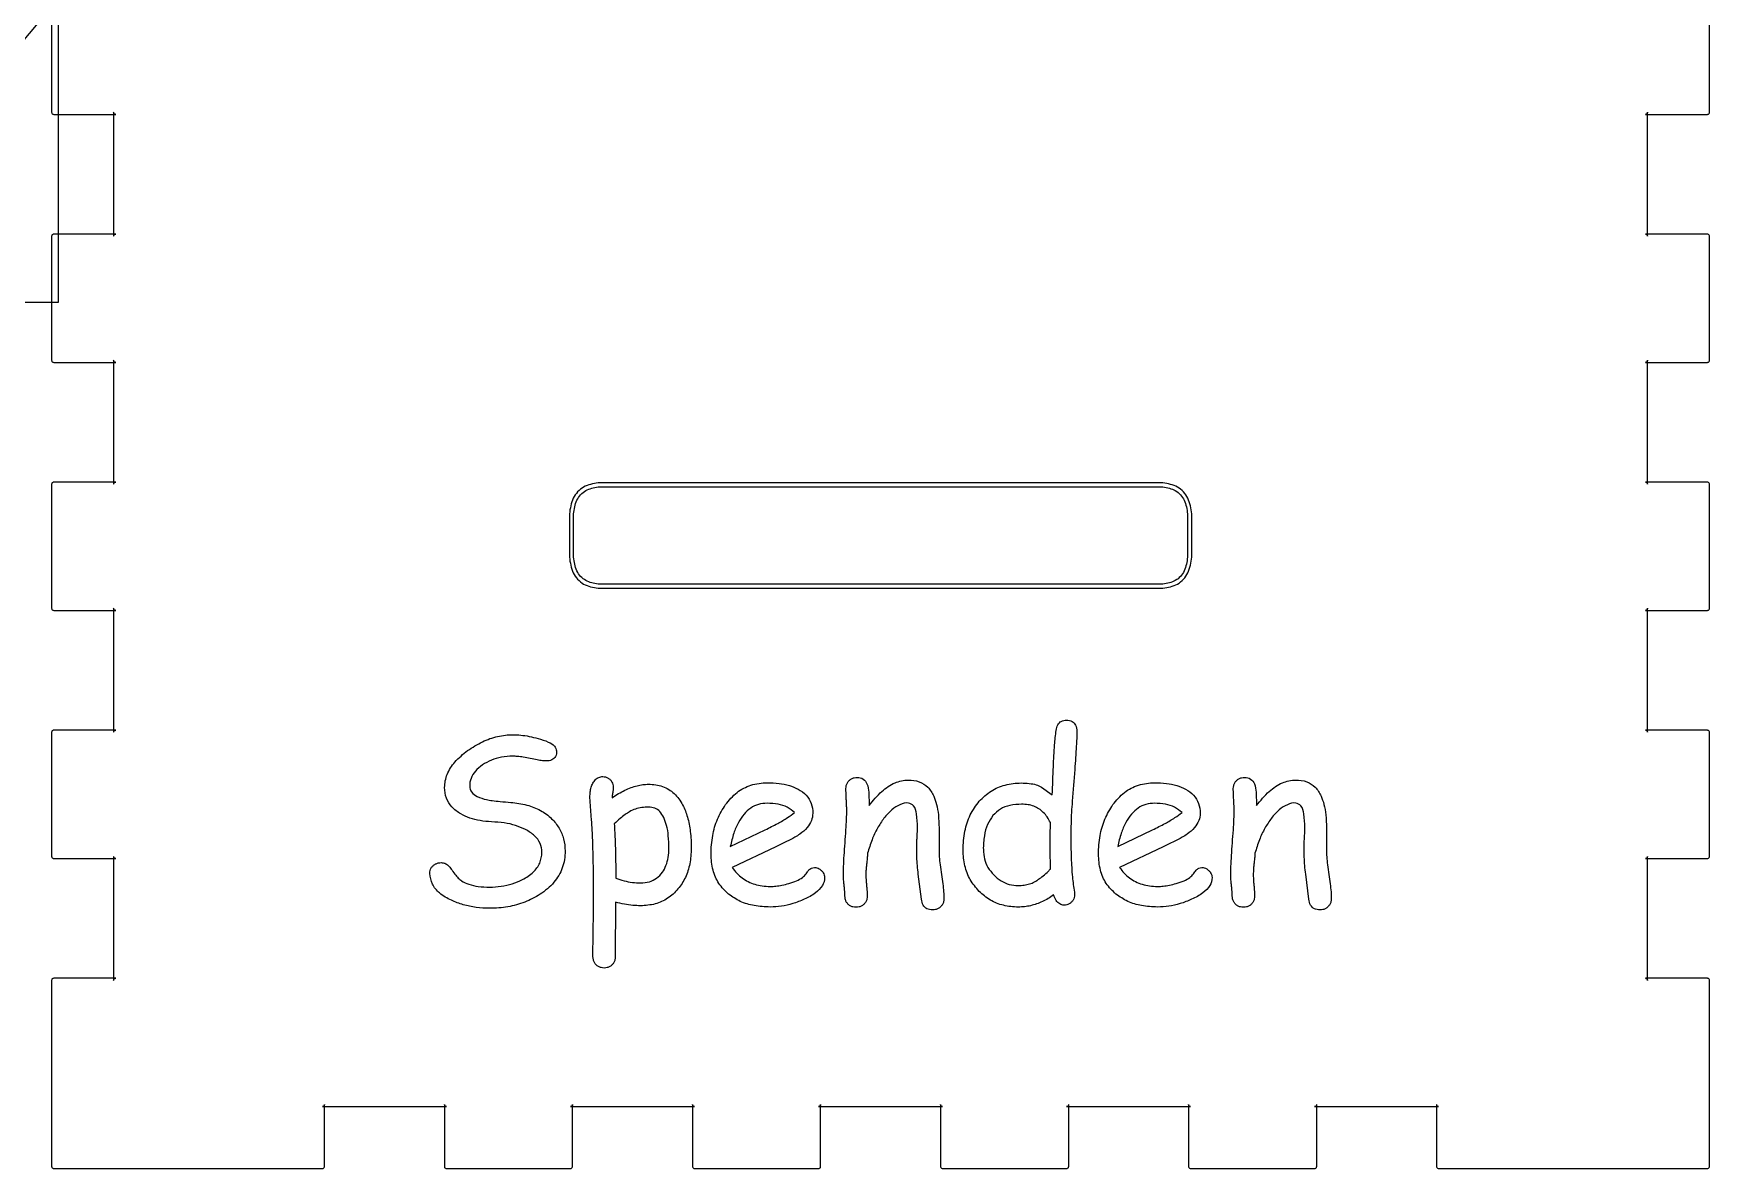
# Model space of a CAD drawing. Extents: x 1 to 406, y -9689 to -9382.
# Drawn here: x 163.5 to 244.6, y -9520.1 to -9465.1 of the extents above; entities that cross this region are included whole.
import ezdxf

# ---------------------------------------------------------------- set-up
doc = ezdxf.new("R2010")
doc.units = 0
doc.layers.get('0').update_dxf_attribs({"linetype": 'CONTINUOUS'})

msp = doc.modelspace()

# ---------------------------------------------------------------- linework, layer by layer
at = {"color": 7}
for points in [[(82.664295, -9396.097823), (164.714154, -9396.097823), (164.714154, -9478.147683), (82.664295, -9478.147683)], [(190.84721, -9487.0777)], [(193.280497, -9502.562923)], [(199.024207, -9502.381023)], [(213.780277, -9502.281823)], [(217.765527, -9502.381023)], [(182.702727, -9505.776523)], [(192.900167, -9507.341923)], [(199.173037, -9507.402623)], [(217.914357, -9507.402623)]]:
    msp.add_lwpolyline(points, close=True, dxfattribs=at)
for points in [[(164.40683, -9462.9492), (164.40683, -9468.9492)], [(244.60995, -9468.9492), (244.60995, -9462.9492)], [(164.50839, -9469.0508), (167.50839, -9469.0508)], [(167.40683, -9468.9492), (167.40683, -9474.9492)], [(241.50839, -9469.0508), (244.50839, -9469.0508)], [(241.60995, -9474.9492), (241.60995, -9468.9492)], [(164.40683, -9474.9492), (164.40683, -9480.9492)], [(167.50839, -9474.8477), (164.50839, -9474.8477)], [(244.50839, -9474.8477), (241.50839, -9474.8477)], [(244.60995, -9480.9492), (244.60995, -9474.9492)], [(164.50839, -9481.0508), (167.50839, -9481.0508)], [(167.40683, -9480.9492), (167.40683, -9486.9492)], [(241.50839, -9481.0508), (244.50839, -9481.0508)], [(241.60995, -9486.9492), (241.60995, -9480.9492)], [(164.40683, -9486.9492), (164.40683, -9492.9492)], [(167.50839, -9486.8477), (164.50839, -9486.8477)], [(218.16754, -9486.8766), (190.84721, -9486.8766)], [(190.84721, -9487.0777), (218.16754, -9487.0777)], [(244.50839, -9486.8477), (241.50839, -9486.8477)], [(244.60995, -9492.9492), (244.60995, -9486.9492)], [(189.45463, -9488.3824), (189.45463, -9490.4762)], [(189.65581, -9490.4762), (189.65581, -9488.3824)], [(219.35893, -9488.3824), (219.35893, -9490.4762)], [(219.5601, -9490.4762), (219.5601, -9488.3824)], [(218.16754, -9491.7809), (190.84721, -9491.7809)], [(190.84721, -9491.982), (218.16754, -9491.982)], [(164.50839, -9493.0508), (167.50839, -9493.0508)], [(167.40683, -9492.9492), (167.40683, -9498.9492)], [(241.50839, -9493.0508), (244.50839, -9493.0508)], [(241.60995, -9498.9492), (241.60995, -9492.9492)], [(164.40683, -9498.9492), (164.40683, -9504.9492)], [(167.50839, -9498.8477), (164.50839, -9498.8477)], [(244.50839, -9498.8477), (241.50839, -9498.8477)], [(244.60995, -9504.9492), (244.60995, -9498.9492)], [(212.297507, -9501.598323), (212.815647, -9501.978623)], [(190.529947, -9503.196823), (190.447247, -9502.077823)], [(203.935557, -9501.846323), (203.952057, -9502.491223)], [(211.333347, -9502.425123), (211.332847, -9502.425123)], [(222.676757, -9501.846323), (222.693257, -9502.491223)], [(212.721907, -9505.561523), (212.705407, -9504.607923), (212.711407, -9503.968523), (212.722407, -9503.318123)], [(197.238277, -9504.470123), (198.930507, -9503.665323)], [(207.342027, -9503.566123), (207.342027, -9504.122823), (207.336027, -9504.635523)], [(215.979587, -9504.470123), (217.671827, -9503.665323)], [(226.083227, -9503.566123), (226.083227, -9504.122823), (226.077227, -9504.635523)], [(164.50839, -9505.0508), (167.50839, -9505.0508)], [(167.40683, -9504.9492), (167.40683, -9510.9492)], [(199.437627, -9504.486623), (197.331977, -9505.484323)], [(218.178937, -9504.486623), (216.073297, -9505.484323)], [(241.50839, -9505.0508), (244.50839, -9505.0508)], [(241.60995, -9510.9492), (241.60995, -9504.9492)], [(190.596147, -9509.800323), (190.612647, -9507.595523), (190.612647, -9505.396123)], [(206.487667, -9507.022223), (206.333327, -9505.815123)], [(225.228987, -9507.022223), (225.074647, -9505.815123)], [(191.687537, -9507.165523), (191.676537, -9509.800323)], [(207.021837, -9507.540423), (207.022347, -9507.540423)], [(225.763037, -9507.540423), (225.763667, -9507.540423)], [(164.40683, -9510.9492), (164.40683, -9516.9492), (164.40683, -9519.9492)], [(167.50839, -9510.8477), (164.50839, -9510.8477)], [(244.50839, -9510.8477), (241.50839, -9510.8477)], [(244.60995, -9519.9492), (244.60995, -9516.9492), (244.60995, -9510.9492)], [(177.50839, -9517.0508), (183.50839, -9517.0508)], [(177.60995, -9519.9492), (177.60995, -9516.9492)], [(183.40683, -9516.9492), (183.40683, -9519.9492)], [(189.50839, -9517.0508), (195.50839, -9517.0508)], [(189.60995, -9519.9492), (189.60995, -9516.9492)], [(195.40683, -9516.9492), (195.40683, -9519.9492)], [(201.50839, -9517.0508), (207.50839, -9517.0508)], [(201.60995, -9519.9492), (201.60995, -9516.9492)], [(207.40683, -9516.9492), (207.40683, -9519.9492)], [(213.50839, -9517.0508), (219.50839, -9517.0508)], [(213.60995, -9519.9492), (213.60995, -9516.9492)], [(219.40683, -9516.9492), (219.40683, -9519.9492)], [(225.50839, -9517.0508), (231.50839, -9517.0508)], [(225.60995, -9519.9492), (225.60995, -9516.9492)], [(231.40683, -9516.9492), (231.40683, -9519.9492)], [(164.50839, -9520.0508), (167.50839, -9520.0508)], [(167.50839, -9520.0508), (177.50839, -9520.0508)], [(183.50839, -9520.0508), (189.50839, -9520.0508)], [(195.50839, -9520.0508), (201.50839, -9520.0508)], [(207.50839, -9520.0508), (213.50839, -9520.0508)], [(219.50839, -9520.0508), (225.50839, -9520.0508)], [(231.50839, -9520.0508), (241.50839, -9520.0508), (244.50839, -9520.0508)]]:
    msp.add_lwpolyline(points, dxfattribs=at)
for points, knots in [([(174.678519, -9433.072518), (174.069414, -9439.032811), (172.85992, -9450.868098), (163.476223, -9466.508611), (149.736904, -9478.136922), (132.723344, -9484.30419), (114.670038, -9484.30419), (97.680307, -9478.136922), (83.845844, -9466.508611), (74.815656, -9450.868098), (71.662767, -9433.072518), (74.815656, -9415.276938), (83.845844, -9399.636425), (97.680307, -9388.008114), (114.670038, -9381.840845), (132.723344, -9381.840845), (149.736904, -9388.008114), (163.476223, -9399.636425), (172.85992, -9415.276938), (174.069414, -9427.112224), (174.678519, -9433.072518)], [0, 0, 0, 0, 17.790147, 35.32569, 53.115837, 70.905984, 88.441526, 106.231673, 124.021821, 141.557363, 159.34751, 177.137657, 194.6732, 212.463347, 230.253494, 247.789036, 265.579184, 283.369331, 300.904873, 318.69502, 318.69502, 318.69502, 318.69502]), ([(164.714158, -9437.122752), (164.223994, -9441.919167), (163.250681, -9451.443353), (155.699357, -9464.029712), (144.642942, -9473.387339), (130.951654, -9478.350313), (116.423654, -9478.350313), (102.751541, -9473.387339), (91.618562, -9464.029712), (84.351717, -9451.443353), (81.814499, -9437.122752), (84.351717, -9422.802151), (91.618562, -9410.215792), (102.751541, -9400.858165), (116.423654, -9395.895191), (130.951654, -9395.895191), (144.642942, -9400.858165), (155.699357, -9410.215792), (163.250681, -9422.802151), (164.223994, -9432.326337), (164.714158, -9437.122752)], [0, 0, 0, 0, 14.316229, 28.427571, 42.743801, 57.06003, 71.171372, 85.487601, 99.803831, 113.915172, 128.231402, 142.547631, 156.658973, 170.975202, 185.291432, 199.402773, 213.719003, 228.035232, 242.146574, 256.462803, 256.462803, 256.462803, 256.462803]), ([(164.40683, -9468.9492), (164.409477, -9468.966796), (164.41471, -9469.001594), (164.454693, -9469.042643), (164.490166, -9469.048032), (164.50839, -9469.0508)], [0, 0, 0, 0, 0.052502, 0.103829, 0.158056, 0.158056, 0.158056, 0.158056]), ([(167.50839, -9469.0508), (167.490847, -9469.04814), (167.456094, -9469.042872), (167.415045, -9469.002931), (167.409618, -9468.967435), (167.40683, -9468.9492)], [0, 0, 0, 0, 0.052364, 0.103731, 0.158, 0.158, 0.158, 0.158]), ([(241.60995, -9468.9492), (241.607303, -9468.966796), (241.60207, -9469.001594), (241.562087, -9469.042643), (241.526614, -9469.048032), (241.50839, -9469.0508)], [0, 0, 0, 0, 0.052502, 0.103829, 0.158056, 0.158056, 0.158056, 0.158056]), ([(244.50839, -9469.0508), (244.525933, -9469.04814), (244.560686, -9469.042872), (244.601735, -9469.002931), (244.607162, -9468.967435), (244.60995, -9468.9492)], [0, 0, 0, 0, 0.052364, 0.103731, 0.158, 0.158, 0.158, 0.158]), ([(164.50839, -9474.8477), (164.490848, -9474.85036), (164.456103, -9474.855627), (164.415057, -9474.895524), (164.409621, -9474.930989), (164.40683, -9474.9492)], [0, 0, 0, 0, 0.052363, 0.103712, 0.157913, 0.157913, 0.157913, 0.157913]), ([(167.40683, -9474.9492), (167.409475, -9474.931611), (167.414706, -9474.89683), (167.454708, -9474.855832), (167.490168, -9474.85046), (167.50839, -9474.8477)], [0, 0, 0, 0, 0.052477, 0.103769, 0.15799, 0.15799, 0.15799, 0.15799]), ([(241.50839, -9474.8477), (241.525932, -9474.85036), (241.560677, -9474.855627), (241.601723, -9474.895524), (241.607159, -9474.930989), (241.60995, -9474.9492)], [0, 0, 0, 0, 0.052363, 0.103712, 0.157913, 0.157913, 0.157913, 0.157913]), ([(244.60995, -9474.9492), (244.607305, -9474.931611), (244.602074, -9474.89683), (244.562072, -9474.855832), (244.526612, -9474.85046), (244.50839, -9474.8477)], [0, 0, 0, 0, 0.052477, 0.103769, 0.15799, 0.15799, 0.15799, 0.15799]), ([(164.40683, -9480.9492), (164.409477, -9480.966796), (164.41471, -9481.001594), (164.454693, -9481.042643), (164.490166, -9481.048032), (164.50839, -9481.0508)], [0, 0, 0, 0, 0.052502, 0.103829, 0.158056, 0.158056, 0.158056, 0.158056]), ([(167.50839, -9481.0508), (167.490847, -9481.04814), (167.456094, -9481.042872), (167.415045, -9481.002931), (167.409618, -9480.967435), (167.40683, -9480.9492)], [0, 0, 0, 0, 0.052364, 0.103731, 0.158, 0.158, 0.158, 0.158]), ([(241.60995, -9480.9492), (241.607303, -9480.966796), (241.60207, -9481.001594), (241.562087, -9481.042643), (241.526614, -9481.048032), (241.50839, -9481.0508)], [0, 0, 0, 0, 0.052502, 0.103829, 0.158056, 0.158056, 0.158056, 0.158056]), ([(244.50839, -9481.0508), (244.525933, -9481.04814), (244.560686, -9481.042872), (244.601735, -9481.002931), (244.607162, -9480.967435), (244.60995, -9480.9492)], [0, 0, 0, 0, 0.052364, 0.103731, 0.158, 0.158, 0.158, 0.158]), ([(164.50839, -9486.8477), (164.490848, -9486.85036), (164.456103, -9486.855627), (164.415057, -9486.895524), (164.409621, -9486.930989), (164.40683, -9486.9492)], [0, 0, 0, 0, 0.052363, 0.103712, 0.157913, 0.157913, 0.157913, 0.157913]), ([(167.40683, -9486.9492), (167.409475, -9486.931611), (167.414706, -9486.89683), (167.454708, -9486.855832), (167.490168, -9486.85046), (167.50839, -9486.8477)], [0, 0, 0, 0, 0.052477, 0.103769, 0.15799, 0.15799, 0.15799, 0.15799]), ([(190.84721, -9486.8766), (190.600722, -9486.919539), (190.107366, -9487.005481), (189.563309, -9487.613481), (189.491577, -9488.120993), (189.45463, -9488.3824)], [0, 0, 0, 0, 0.7346, 1.470329, 2.251803, 2.251803, 2.251803, 2.251803]), ([(189.65581, -9488.3824), (189.687136, -9488.154136), (189.74752, -9487.714136), (190.214583, -9487.188161), (190.637049, -9487.114395), (190.84721, -9487.0777)], [0, 0, 0, 0, 0.681989, 1.3146, 1.940819, 1.940819, 1.940819, 1.940819]), ([(219.5601, -9488.3824), (219.523153, -9488.120993), (219.451423, -9487.613483), (218.907376, -9487.005482), (218.414025, -9486.919539), (218.16754, -9486.8766)], [0, 0, 0, 0, 0.781474, 1.517198, 2.251788, 2.251788, 2.251788, 2.251788]), ([(218.16754, -9487.0777), (218.377698, -9487.114396), (218.800162, -9487.188162), (219.26722, -9487.714137), (219.327604, -9488.154136), (219.35893, -9488.3824)], [0, 0, 0, 0, 0.626213, 1.258822, 1.940811, 1.940811, 1.940811, 1.940811]), ([(241.50839, -9486.8477), (241.525932, -9486.85036), (241.560677, -9486.855627), (241.601723, -9486.895524), (241.607159, -9486.930989), (241.60995, -9486.9492)], [0, 0, 0, 0, 0.052363, 0.103712, 0.157913, 0.157913, 0.157913, 0.157913]), ([(244.60995, -9486.9492), (244.607305, -9486.931611), (244.602074, -9486.89683), (244.562072, -9486.855832), (244.526612, -9486.85046), (244.50839, -9486.8477)], [0, 0, 0, 0, 0.052477, 0.103769, 0.15799, 0.15799, 0.15799, 0.15799]), ([(189.45463, -9490.4762), (189.491577, -9490.737607), (189.563309, -9491.24512), (190.107366, -9491.853119), (190.600722, -9491.939062), (190.84721, -9491.982)], [0, 0, 0, 0, 0.781474, 1.517203, 2.251803, 2.251803, 2.251803, 2.251803]), ([(190.84721, -9491.7809), (190.637049, -9491.744205), (190.214583, -9491.67044), (189.74752, -9491.144464), (189.687136, -9490.704464), (189.65581, -9490.4762)], [0, 0, 0, 0, 0.62622, 1.25883, 1.940819, 1.940819, 1.940819, 1.940819]), ([(218.16754, -9491.982), (218.414025, -9491.939062), (218.907376, -9491.853118), (219.451423, -9491.245117), (219.523153, -9490.737607), (219.5601, -9490.4762)], [0, 0, 0, 0, 0.734591, 1.470315, 2.251788, 2.251788, 2.251788, 2.251788]), ([(219.35893, -9490.4762), (219.327604, -9490.704464), (219.26722, -9491.144464), (218.800162, -9491.670438), (218.377698, -9491.744205), (218.16754, -9491.7809)], [0, 0, 0, 0, 0.681989, 1.314598, 1.940811, 1.940811, 1.940811, 1.940811]), ([(164.40683, -9492.9492), (164.409477, -9492.966796), (164.41471, -9493.001594), (164.454693, -9493.042643), (164.490166, -9493.048032), (164.50839, -9493.0508)], [0, 0, 0, 0, 0.052502, 0.103829, 0.158056, 0.158056, 0.158056, 0.158056]), ([(167.50839, -9493.0508), (167.490847, -9493.04814), (167.456094, -9493.042872), (167.415045, -9493.002931), (167.409618, -9492.967435), (167.40683, -9492.9492)], [0, 0, 0, 0, 0.052364, 0.103731, 0.158, 0.158, 0.158, 0.158]), ([(241.60995, -9492.9492), (241.607303, -9492.966796), (241.60207, -9493.001594), (241.562087, -9493.042643), (241.526614, -9493.048032), (241.50839, -9493.0508)], [0, 0, 0, 0, 0.052502, 0.103829, 0.158056, 0.158056, 0.158056, 0.158056]), ([(244.50839, -9493.0508), (244.525933, -9493.04814), (244.560686, -9493.042872), (244.601735, -9493.002931), (244.607162, -9492.967435), (244.60995, -9492.9492)], [0, 0, 0, 0, 0.052364, 0.103731, 0.158, 0.158, 0.158, 0.158]), ([(212.997547, -9498.853223), (213.017127, -9498.758258), (213.052701, -9498.585713), (213.247145, -9498.38985), (213.509576, -9498.348785), (213.779034, -9498.386974), (213.983239, -9498.606925), (214.015886, -9499.041153), (213.965564, -9499.748695), (213.898532, -9500.881263), (213.823563, -9501.769161), (213.780277, -9502.281823)], [0, 0, 0, 0, 0.286287, 0.520168, 0.772922, 1.057851, 1.302234, 1.604473, 2.32148, 3.452038, 4.996647, 4.996647, 4.996647, 4.996647]), ([(164.50839, -9498.8477), (164.490848, -9498.85036), (164.456103, -9498.855627), (164.415057, -9498.895524), (164.409621, -9498.930989), (164.40683, -9498.9492)], [0, 0, 0, 0, 0.052363, 0.103712, 0.157913, 0.157913, 0.157913, 0.157913]), ([(167.40683, -9498.9492), (167.409475, -9498.931611), (167.414706, -9498.89683), (167.454708, -9498.855832), (167.490168, -9498.85046), (167.50839, -9498.8477)], [0, 0, 0, 0, 0.052477, 0.103769, 0.15799, 0.15799, 0.15799, 0.15799]), ([(184.532767, -9499.828923), (184.766325, -9499.676559), (185.217292, -9499.382366), (185.969762, -9499.122461), (186.605027, -9499.047911), (187.115969, -9499.078258), (187.520014, -9499.139371), (187.795456, -9499.208518), (187.939277, -9499.244623)], [0, 0, 0, 0, 0.833998, 1.610325, 2.364185, 2.7365, 3.143432, 3.588083, 3.588083, 3.588083, 3.588083]), ([(187.939277, -9499.244623), (188.105736, -9499.294933), (188.386207, -9499.379703), (188.734496, -9499.56798), (188.861433, -9499.85549), (188.807019, -9500.119974), (188.609562, -9500.316448), (188.366662, -9500.343852), (188.12737, -9500.322654), (187.869385, -9500.282248), (187.674453, -9500.242598), (187.564447, -9500.220223)], [0, 0, 0, 0, 0.52529, 0.88507, 1.136936, 1.412015, 1.643299, 1.924125, 2.108315, 2.368429, 2.705354, 2.705354, 2.705354, 2.705354]), ([(212.815647, -9501.978623), (212.832728, -9501.519063), (212.862727, -9500.711911), (212.914569, -9499.669044), (212.97366, -9499.088077), (212.997547, -9498.853223)], [0, 0, 0, 0, 1.379722, 2.423285, 3.131393, 3.131393, 3.131393, 3.131393]), ([(241.50839, -9498.8477), (241.525932, -9498.85036), (241.560677, -9498.855627), (241.601723, -9498.895524), (241.607159, -9498.930989), (241.60995, -9498.9492)], [0, 0, 0, 0, 0.052363, 0.103712, 0.157913, 0.157913, 0.157913, 0.157913]), ([(244.60995, -9498.9492), (244.607305, -9498.931611), (244.602074, -9498.89683), (244.562072, -9498.855832), (244.526612, -9498.85046), (244.50839, -9498.8477)], [0, 0, 0, 0, 0.052477, 0.103769, 0.15799, 0.15799, 0.15799, 0.15799]), ([(185.684807, -9503.279523), (185.500071, -9503.2663), (185.145416, -9503.240914), (184.643991, -9503.111871), (184.172099, -9502.904189), (183.754841, -9502.594985), (183.471091, -9502.137882), (183.385428, -9501.576767), (183.510127, -9500.951647), (183.913845, -9500.325896), (184.315079, -9500.003719), (184.532767, -9499.828923)], [0, 0, 0, 0, 0.554757, 1.06502, 1.543948, 2.096268, 2.596045, 3.115379, 3.762406, 4.465487, 5.299353, 5.299353, 5.299353, 5.299353]), ([(187.564447, -9500.220223), (187.451393, -9500.196714), (187.244544, -9500.1537), (186.959216, -9500.112443), (186.604378, -9500.096511), (186.175898, -9500.138904), (185.677813, -9500.278568), (185.248935, -9500.509549), (184.90071, -9500.801986), (184.682328, -9501.163535), (184.600188, -9501.525), (184.702895, -9501.873319), (185.029779, -9502.089064), (185.37756, -9502.1972), (185.753774, -9502.260502), (186.145738, -9502.301435), (186.449267, -9502.324058), (186.621867, -9502.336923)], [0, 0, 0, 0, 0.346404, 0.633797, 0.863702, 1.410664, 1.917705, 2.405185, 2.862941, 3.263454, 3.653577, 3.94312, 4.289759, 4.768735, 5.038012, 5.431852, 5.951043, 5.951043, 5.951043, 5.951043]), ([(190.447247, -9502.077823), (190.449995, -9501.995122), (190.455244, -9501.837168), (190.503203, -9501.613106), (190.586184, -9501.4103), (190.70072, -9501.233246), (190.872712, -9501.113242), (191.050359, -9501.083437), (191.204854, -9501.101481), (191.329992, -9501.154698), (191.431506, -9501.242968), (191.516488, -9501.348406), (191.567094, -9501.47676), (191.579391, -9501.582357), (191.575385, -9501.663409), (191.5694, -9501.724032), (191.560166, -9501.807655), (191.543643, -9501.905298), (191.530985, -9502.010117), (191.525023, -9502.07804), (191.522137, -9502.110923)], [0, 0, 0, 0, 0.247912, 0.473495, 0.682765, 0.903523, 1.096683, 1.292964, 1.429399, 1.559447, 1.693878, 1.829234, 1.961954, 2.101968, 2.144441, 2.205323, 2.284687, 2.396783, 2.502304, 2.60133, 2.60133, 2.60133, 2.60133]), ([(191.522137, -9502.110923), (191.625251, -9502.043185), (191.824558, -9501.912256), (192.130142, -9501.748153), (192.337125, -9501.665678), (192.437147, -9501.625823)], [0, 0, 0, 0, 0.370054, 0.715269, 1.038093, 1.038093, 1.038093, 1.038093]), ([(192.437147, -9501.625823), (192.533037, -9501.592908), (192.719318, -9501.528967), (193.002954, -9501.473588), (193.42048, -9501.44579), (193.96556, -9501.522785), (194.562707, -9501.884223), (194.949714, -9502.43243), (195.190743, -9503.071509), (195.32166, -9503.781968), (195.365099, -9504.541845), (195.308417, -9505.295375), (195.092749, -9505.969901), (194.728751, -9506.548425), (194.230613, -9507.005233), (193.596476, -9507.296518), (193.137601, -9507.32644), (192.900167, -9507.341923)], [0, 0, 0, 0, 0.303901, 0.59037, 0.863534, 1.558489, 2.203208, 2.898962, 3.528456, 4.241924, 5.057185, 5.807744, 6.495693, 7.159712, 7.8362, 8.497374, 9.206298, 9.206298, 9.206298, 9.206298]), ([(197.006767, -9502.447123), (197.180699, -9502.236927), (197.517331, -9501.830109), (198.238284, -9501.458172), (198.951265, -9501.368941), (199.576521, -9501.408776), (200.082289, -9501.507033), (200.537643, -9501.685785), (200.928005, -9501.964024), (201.182426, -9502.385252), (201.254033, -9502.824908), (201.180658, -9503.241836), (200.949933, -9503.588466), (200.658605, -9503.84619), (200.31393, -9504.052895), (199.922537, -9504.256027), (199.61377, -9504.402859), (199.437627, -9504.486623)], [0, 0, 0, 0, 0.811813, 1.571203, 2.365133, 2.938812, 3.447267, 3.903909, 4.399264, 4.855242, 5.341899, 5.705, 6.098614, 6.564782, 6.861849, 7.302381, 7.887472, 7.887472, 7.887472, 7.887472]), ([(202.788927, -9504.293723), (202.805206, -9504.085958), (202.835187, -9503.703312), (202.862849, -9503.177698), (202.87392, -9502.814225), (202.869457, -9502.567934), (202.861878, -9502.393372), (202.848772, -9502.1937), (202.840499, -9501.993788), (202.835457, -9501.819161), (202.830412, -9501.665863), (202.842508, -9501.523746), (202.895797, -9501.389496), (202.984441, -9501.278857), (203.097909, -9501.193146), (203.233517, -9501.140104), (203.428073, -9501.118467), (203.689077, -9501.178098), (203.894486, -9501.473588), (203.920587, -9501.71046), (203.935557, -9501.846323)], [0, 0, 0, 0, 0.625168, 1.151391, 1.579012, 1.715611, 1.890299, 2.103139, 2.315881, 2.490534, 2.627135, 2.776324, 2.914833, 3.053517, 3.196607, 3.336849, 3.484234, 3.782306, 4.084787, 4.491644, 4.491644, 4.491644, 4.491644]), ([(203.952057, -9502.491223), (204.147958, -9502.251361), (204.503656, -9501.815843), (205.160147, -9501.364012), (205.811623, -9501.221075), (206.376203, -9501.303524), (206.834007, -9501.581225), (206.998023, -9501.879345), (207.082957, -9502.033723)], [0, 0, 0, 0, 0.926547, 1.682333, 2.341684, 2.877249, 3.362016, 3.882655, 3.882655, 3.882655, 3.882655]), ([(209.282357, -9502.287323), (209.463995, -9502.109836), (209.822926, -9501.759108), (210.539378, -9501.458799), (211.180991, -9501.385344), (211.685242, -9501.412672), (212.02232, -9501.469813), (212.21077, -9501.557818), (212.297507, -9501.598323)], [0, 0, 0, 0, 0.756133, 1.494175, 2.279439, 2.673869, 3.009352, 3.295434, 3.295434, 3.295434, 3.295434]), ([(215.748077, -9502.447123), (215.922011, -9502.236927), (216.258646, -9501.830109), (216.979602, -9501.458172), (217.692585, -9501.368941), (218.317841, -9501.408776), (218.823609, -9501.507033), (219.278962, -9501.685784), (219.66932, -9501.964025), (219.923737, -9502.385253), (219.995343, -9502.824908), (219.921969, -9503.241835), (219.691248, -9503.588465), (219.399925, -9503.846192), (219.055248, -9504.052895), (218.663852, -9504.256027), (218.355082, -9504.402859), (218.178937, -9504.486623)], [0, 0, 0, 0, 0.811816, 1.57121, 2.365141, 2.93882, 3.447275, 3.903917, 4.399268, 4.855244, 5.3419, 5.705001, 6.098614, 6.564778, 6.861845, 7.30238, 7.887476, 7.887476, 7.887476, 7.887476]), ([(221.530227, -9504.293723), (221.546506, -9504.085958), (221.576489, -9503.703312), (221.604145, -9503.177698), (221.615229, -9502.814225), (221.610747, -9502.567933), (221.603136, -9502.393371), (221.589955, -9502.193702), (221.581703, -9501.993787), (221.576657, -9501.819161), (221.571613, -9501.665863), (221.583708, -9501.523746), (221.636997, -9501.389496), (221.725641, -9501.278855), (221.839113, -9501.193147), (221.97472, -9501.140104), (222.169274, -9501.118467), (222.430277, -9501.178098), (222.635686, -9501.473588), (222.661787, -9501.71046), (222.676757, -9501.846323)], [0, 0, 0, 0, 0.625168, 1.151391, 1.579012, 1.715612, 1.8903, 2.103144, 2.315886, 2.490539, 2.62714, 2.776329, 2.914838, 3.053522, 3.196616, 3.336858, 3.484238, 3.78231, 4.084791, 4.491648, 4.491648, 4.491648, 4.491648]), ([(222.693257, -9502.491223), (222.889158, -9502.251361), (223.244856, -9501.815843), (223.901347, -9501.364012), (224.552823, -9501.221075), (225.117403, -9501.303524), (225.575207, -9501.581225), (225.739223, -9501.879345), (225.824157, -9502.033723)], [0, 0, 0, 0, 0.926547, 1.682333, 2.341684, 2.877249, 3.362016, 3.882655, 3.882655, 3.882655, 3.882655]), ([(186.621867, -9502.336923), (186.884507, -9502.368428), (187.38255, -9502.42817), (188.062573, -9502.698743), (188.593666, -9503.091302), (188.976384, -9503.568466), (189.202006, -9504.109393), (189.27623, -9504.770301), (189.163054, -9505.517377), (188.726309, -9506.25945), (188.065819, -9506.801385), (187.299394, -9507.190042), (186.468765, -9507.417607), (185.670039, -9507.481035), (184.944274, -9507.436791), (184.322034, -9507.307658), (183.719414, -9507.08627), (183.185384, -9506.776252), (182.780499, -9506.317409), (182.728185, -9505.953576), (182.702727, -9505.776523)], [0, 0, 0, 0, 0.791024, 1.50002, 2.167756, 2.750795, 3.314185, 3.901096, 4.727949, 5.534722, 6.424094, 7.253765, 8.098517, 8.990385, 9.645289, 10.274109, 10.890165, 11.562991, 12.118512, 12.645104, 12.645104, 12.645104, 12.645104]), ([(193.280547, -9502.562923), (193.17106, -9502.567478), (192.956708, -9502.576397), (192.647008, -9502.654628), (192.378587, -9502.772846), (192.134131, -9502.933443), (191.88842, -9503.130461), (191.719308, -9503.287447), (191.626907, -9503.373223)], [0, 0, 0, 0, 0.328018, 0.64219, 0.951753, 1.20352, 1.517449, 1.89559, 1.89559, 1.89559, 1.89559]), ([(194.019127, -9503.064523), (193.962993, -9502.966216), (193.857315, -9502.781142), (193.587501, -9502.591903), (193.383956, -9502.572689), (193.280497, -9502.562923)], [0, 0, 0, 0, 0.337198, 0.634814, 0.942463, 0.942463, 0.942463, 0.942463]), ([(197.155587, -9506.779723), (196.986461, -9506.615785), (196.647853, -9506.287564), (196.364373, -9505.600004), (196.285345, -9504.804686), (196.360574, -9503.967539), (196.579645, -9503.139658), (196.86651, -9502.674535), (197.006767, -9502.447123)], [0, 0, 0, 0, 0.700379, 1.402237, 2.173561, 3.080816, 3.914697, 4.71245, 4.71245, 4.71245, 4.71245]), ([(199.024207, -9502.381023), (198.881391, -9502.39163), (198.600902, -9502.412462), (198.205832, -9502.598396), (198.007218, -9502.800738), (197.905247, -9502.904623)], [0, 0, 0, 0, 0.427189, 0.838991, 1.273494, 1.273494, 1.273494, 1.273494]), ([(200.352637, -9502.822023), (200.23739, -9502.733034), (199.99826, -9502.548388), (199.532723, -9502.405347), (199.200715, -9502.389466), (199.024207, -9502.381023)], [0, 0, 0, 0, 0.434045, 0.900617, 1.430221, 1.430221, 1.430221, 1.430221]), ([(206.333327, -9505.815123), (206.317888, -9505.674958), (206.287731, -9505.401176), (206.262717, -9504.998403), (206.254375, -9504.693691), (206.257853, -9504.465189), (206.263953, -9504.290628), (206.271693, -9504.084155), (206.284645, -9503.877879), (206.292246, -9503.703441), (206.299014, -9503.38124), (206.270357, -9502.988475), (206.173878, -9502.507558), (205.811081, -9502.314579), (205.421069, -9502.445244), (205.013615, -9502.694404), (204.794036, -9502.958706), (204.674057, -9503.103123)], [0, 0, 0, 0, 0.42298, 0.826202, 1.210298, 1.337078, 1.511731, 1.734287, 1.956933, 2.131621, 2.2584, 2.921656, 3.344869, 3.623289, 4.036839, 4.499787, 5.05746, 5.05746, 5.05746, 5.05746]), ([(207.082957, -9502.033723), (207.131952, -9502.166068), (207.24103, -9502.460711), (207.316392, -9502.979472), (207.332977, -9503.359015), (207.342027, -9503.566123)], [0, 0, 0, 0, 0.422437, 0.940485, 1.562705, 1.562705, 1.562705, 1.562705]), ([(209.276847, -9506.641923), (209.122023, -9506.460444), (208.811896, -9506.096927), (208.55533, -9505.3972), (208.478104, -9504.595427), (208.556687, -9503.756869), (208.802854, -9502.934141), (209.125332, -9502.499139), (209.282357, -9502.287323)], [0, 0, 0, 0, 0.710945, 1.424087, 2.192022, 3.112349, 3.940324, 4.726119, 4.726119, 4.726119, 4.726119]), ([(211.332847, -9502.425123), (211.143042, -9502.43533), (210.787133, -9502.45447), (210.291357, -9502.637448), (210.057603, -9502.865354), (209.943787, -9502.976323)], [0, 0, 0, 0, 0.569218, 1.06736, 1.540079, 1.540079, 1.540079, 1.540079]), ([(212.722407, -9503.318123), (212.674086, -9503.225192), (212.581131, -9503.046419), (212.391688, -9502.8194), (212.170612, -9502.643107), (211.919154, -9502.515336), (211.635702, -9502.438039), (211.436536, -9502.429531), (211.333347, -9502.425123)], [0, 0, 0, 0, 0.313523, 0.603125, 0.879463, 1.156386, 1.443879, 1.752969, 1.752969, 1.752969, 1.752969]), ([(213.780247, -9502.281823), (213.76699, -9502.461824), (213.740495, -9502.821554), (213.719035, -9503.36198), (213.709942, -9504.096972), (213.725807, -9504.960164), (213.770421, -9505.887093), (213.849949, -9506.433856), (213.885027, -9506.675023)], [0, 0, 0, 0, 0.541436, 1.082051, 1.622246, 2.746306, 3.672293, 4.403052, 4.403052, 4.403052, 4.403052]), ([(215.896907, -9506.779723), (215.727779, -9506.615785), (215.389167, -9506.287565), (215.105684, -9505.600005), (215.026655, -9504.804686), (215.101884, -9503.967539), (215.320955, -9503.139658), (215.60782, -9502.674535), (215.748077, -9502.447123)], [0, 0, 0, 0, 0.700383, 1.402242, 2.173566, 3.080821, 3.914702, 4.712455, 4.712455, 4.712455, 4.712455]), ([(217.765527, -9502.381023), (217.622711, -9502.39163), (217.342222, -9502.412462), (216.947152, -9502.598396), (216.748538, -9502.800738), (216.646567, -9502.904623)], [0, 0, 0, 0, 0.427189, 0.838991, 1.273494, 1.273494, 1.273494, 1.273494]), ([(219.093957, -9502.822023), (218.97871, -9502.733034), (218.73958, -9502.548388), (218.274043, -9502.405347), (217.942035, -9502.389466), (217.765527, -9502.381023)], [0, 0, 0, 0, 0.434045, 0.900617, 1.430221, 1.430221, 1.430221, 1.430221]), ([(225.074647, -9505.815123), (225.059208, -9505.674958), (225.029051, -9505.401176), (225.004037, -9504.998403), (224.995695, -9504.693691), (224.999173, -9504.465189), (225.005273, -9504.290628), (225.013013, -9504.084155), (225.025965, -9503.877879), (225.033566, -9503.703441), (225.040334, -9503.38124), (225.011677, -9502.988475), (224.915193, -9502.507556), (224.552392, -9502.31458), (224.16238, -9502.445244), (223.754925, -9502.694404), (223.535346, -9502.958706), (223.415367, -9503.103123)], [0, 0, 0, 0, 0.42298, 0.826202, 1.210298, 1.337078, 1.511731, 1.734287, 1.956933, 2.131621, 2.2584, 2.921657, 3.344871, 3.623295, 4.036845, 4.499793, 5.057466, 5.057466, 5.057466, 5.057466]), ([(225.824157, -9502.033723), (225.873153, -9502.166068), (225.982236, -9502.46071), (226.057597, -9502.979472), (226.074179, -9503.359015), (226.083227, -9503.566123)], [0, 0, 0, 0, 0.422438, 0.940487, 1.562706, 1.562706, 1.562706, 1.562706]), ([(187.332937, -9503.654323), (187.175043, -9503.583501), (186.845437, -9503.43566), (186.286089, -9503.315836), (185.891684, -9503.292017), (185.684807, -9503.279523)], [0, 0, 0, 0, 0.518064, 1.081467, 1.703003, 1.703003, 1.703003, 1.703003]), ([(190.612647, -9505.396123), (190.60797, -9505.135819), (190.5989, -9504.631014), (190.572103, -9503.897734), (190.543684, -9503.425226), (190.529947, -9503.196823)], [0, 0, 0, 0, 0.78103, 1.514648, 2.20108, 2.20108, 2.20108, 2.20108]), ([(191.626907, -9503.373223), (191.641287, -9503.655919), (191.670514, -9504.230498), (191.693893, -9505.107157), (191.696953, -9505.700966), (191.698507, -9506.002523)], [0, 0, 0, 0, 0.849166, 1.725924, 2.630592, 2.630592, 2.630592, 2.630592]), ([(191.698507, -9506.002523), (191.831031, -9506.0489), (192.092054, -9506.140246), (192.496676, -9506.215254), (192.908079, -9506.246439), (193.317482, -9506.203424), (193.690792, -9506.023941), (193.962822, -9505.739085), (194.1445, -9505.390412), (194.248685, -9504.995251), (194.277423, -9504.50771), (194.250289, -9503.986938), (194.183521, -9503.477216), (194.069978, -9503.192178), (194.019127, -9503.064523)], [0, 0, 0, 0, 0.420693, 0.828609, 1.229982, 1.657008, 2.047334, 2.445774, 2.816506, 3.216334, 3.662369, 4.275444, 4.782005, 5.192881, 5.192881, 5.192881, 5.192881]), ([(197.905247, -9502.904623), (197.808928, -9503.036159), (197.60055, -9503.320726), (197.386377, -9503.85743), (197.290122, -9504.255641), (197.238277, -9504.470123)], [0, 0, 0, 0, 0.48755, 1.054769, 1.716936, 1.716936, 1.716936, 1.716936]), ([(198.930507, -9503.665323), (199.131945, -9503.564256), (199.497538, -9503.380828), (199.978162, -9503.106351), (200.238617, -9502.908595), (200.352637, -9502.822023)], [0, 0, 0, 0, 0.676288, 1.227409, 1.656532, 1.656532, 1.656532, 1.656532]), ([(204.674057, -9503.103123), (204.56497, -9503.261678), (204.338321, -9503.591107), (204.076168, -9504.161704), (203.947398, -9504.574663), (203.880307, -9504.789823)], [0, 0, 0, 0, 0.576584, 1.197962, 1.873876, 1.873876, 1.873876, 1.873876]), ([(209.943787, -9502.976323), (209.849376, -9503.114127), (209.64664, -9503.410043), (209.511435, -9503.985137), (209.461996, -9504.55067), (209.514383, -9505.075954), (209.686147, -9505.503019), (209.88236, -9505.731612), (209.982367, -9505.848123)], [0, 0, 0, 0, 0.497345, 1.06798, 1.743021, 2.198455, 2.639293, 3.097548, 3.097548, 3.097548, 3.097548]), ([(216.646567, -9502.904623), (216.550247, -9503.036159), (216.341869, -9503.320726), (216.127692, -9503.85743), (216.031434, -9504.255641), (215.979587, -9504.470123)], [0, 0, 0, 0, 0.48755, 1.054771, 1.716939, 1.716939, 1.716939, 1.716939]), ([(217.671827, -9503.665323), (217.873265, -9503.564256), (218.238858, -9503.380828), (218.719482, -9503.106351), (218.979937, -9502.908595), (219.093957, -9502.822023)], [0, 0, 0, 0, 0.676288, 1.227409, 1.656532, 1.656532, 1.656532, 1.656532]), ([(223.415367, -9503.103123), (223.30628, -9503.261678), (223.079631, -9503.591107), (222.817478, -9504.161704), (222.688708, -9504.574663), (222.621617, -9504.789823)], [0, 0, 0, 0, 0.576584, 1.197962, 1.873876, 1.873876, 1.873876, 1.873876]), ([(182.702727, -9505.776523), (182.704582, -9505.727832), (182.708162, -9505.633852), (182.763015, -9505.502319), (182.854829, -9505.395872), (182.971971, -9505.313521), (183.110702, -9505.263187), (183.267724, -9505.244792), (183.440885, -9505.276762), (183.607105, -9505.390248), (183.75174, -9505.583518), (183.898431, -9505.799402), (184.065152, -9505.991737), (184.281374, -9506.178221), (184.612618, -9506.321714), (185.074302, -9506.420568), (185.599549, -9506.449062), (186.150018, -9506.412443), (186.68616, -9506.287323), (187.21772, -9506.071493), (187.706002, -9505.76041), (188.053052, -9505.291161), (188.152294, -9504.781991), (188.064154, -9504.304239), (187.771513, -9503.910267), (187.486955, -9503.744204), (187.332937, -9503.654323)], [0, 0, 0, 0, 0.145257, 0.280369, 0.417888, 0.562166, 0.705184, 0.856146, 1.03223, 1.220795, 1.444293, 1.752153, 2.004698, 2.205553, 2.603853, 3.069199, 3.618424, 4.176049, 4.719345, 5.261856, 5.893124, 6.432016, 6.963536, 7.402898, 7.853147, 8.384372, 8.384372, 8.384372, 8.384372]), ([(164.40683, -9504.9492), (164.409477, -9504.966796), (164.41471, -9505.001594), (164.454693, -9505.042643), (164.490166, -9505.048032), (164.50839, -9505.0508)], [0, 0, 0, 0, 0.052502, 0.103829, 0.158056, 0.158056, 0.158056, 0.158056]), ([(167.50839, -9505.0508), (167.490847, -9505.04814), (167.456094, -9505.042872), (167.415045, -9505.002931), (167.409618, -9504.967435), (167.40683, -9504.9492)], [0, 0, 0, 0, 0.052364, 0.103731, 0.158, 0.158, 0.158, 0.158]), ([(203.880307, -9504.789823), (203.877098, -9504.841701), (203.870166, -9504.953742), (203.853199, -9505.133831), (203.831304, -9505.322372), (203.810987, -9505.510388), (203.800384, -9505.688787), (203.796078, -9505.849407), (203.800935, -9506.005715), (203.81258, -9506.171119), (203.830646, -9506.360812), (203.849049, -9506.550482), (203.859938, -9506.715937), (203.866806, -9506.865868), (203.854324, -9507.009215), (203.801665, -9507.149055), (203.714213, -9507.26228), (203.604158, -9507.351091), (203.469757, -9507.403751), (203.322609, -9507.418729), (203.174843, -9507.403845), (203.038679, -9507.351314), (202.92739, -9507.263349), (202.84334, -9507.148339), (202.791954, -9507.008961), (202.782587, -9506.865836), (202.780288, -9506.715889), (202.765891, -9506.550396), (202.74397, -9506.361008), (202.72693, -9506.171098), (202.714863, -9506.00572), (202.708506, -9505.765278), (202.720441, -9505.405302), (202.745535, -9504.881535), (202.773664, -9504.500477), (202.788927, -9504.293723)], [0, 0, 0, 0, 0.155925, 0.336749, 0.542557, 0.725384, 0.903958, 1.078564, 1.207205, 1.37294, 1.575919, 1.778854, 1.944588, 2.073274, 2.229142, 2.372772, 2.514842, 2.653558, 2.79209, 2.941298, 3.093543, 3.233782, 3.372983, 3.513227, 3.656209, 3.812011, 3.940716, 4.106583, 4.309817, 4.512796, 4.678531, 4.807172, 5.234169, 5.758468, 6.380371, 6.380371, 6.380371, 6.380371]), ([(207.336027, -9504.635523), (207.338978, -9504.74727), (207.345423, -9504.991316), (207.387037, -9505.386754), (207.429176, -9505.669114), (207.451787, -9505.820623)], [0, 0, 0, 0, 0.335258, 0.732171, 1.191749, 1.191749, 1.191749, 1.191749]), ([(222.621617, -9504.789823), (222.618408, -9504.841701), (222.611476, -9504.953742), (222.594509, -9505.133831), (222.572614, -9505.322372), (222.552297, -9505.510388), (222.541694, -9505.688787), (222.537388, -9505.849407), (222.542245, -9506.005715), (222.55389, -9506.171119), (222.571956, -9506.360812), (222.590359, -9506.550482), (222.601248, -9506.715937), (222.608116, -9506.865868), (222.595634, -9507.009215), (222.542975, -9507.149055), (222.455523, -9507.262282), (222.345464, -9507.35109), (222.211064, -9507.403751), (222.063916, -9507.418729), (221.916148, -9507.403845), (221.779981, -9507.351315), (221.66869, -9507.26335), (221.58464, -9507.148339), (221.533254, -9507.008961), (221.523887, -9506.865836), (221.521588, -9506.715889), (221.507191, -9506.550396), (221.48527, -9506.361008), (221.46823, -9506.171098), (221.456163, -9506.00572), (221.449806, -9505.765278), (221.461741, -9505.405302), (221.486835, -9504.881535), (221.514964, -9504.500477), (221.530227, -9504.293723)], [0, 0, 0, 0, 0.155925, 0.336749, 0.542557, 0.725384, 0.903958, 1.078564, 1.207205, 1.37294, 1.575919, 1.778854, 1.944588, 2.073274, 2.229142, 2.372772, 2.514842, 2.653561, 2.792093, 2.941297, 3.093548, 3.23379, 3.372991, 3.513235, 3.656218, 3.81202, 3.940725, 4.106591, 4.309826, 4.512805, 4.678539, 4.807181, 5.234178, 5.758477, 6.380379, 6.380379, 6.380379, 6.380379]), ([(226.077227, -9504.635523), (226.080178, -9504.74727), (226.086623, -9504.991316), (226.128237, -9505.386754), (226.170376, -9505.669114), (226.192987, -9505.820623)], [0, 0, 0, 0, 0.335258, 0.732171, 1.191749, 1.191749, 1.191749, 1.191749]), ([(241.60995, -9504.9492), (241.607303, -9504.966796), (241.60207, -9505.001594), (241.562087, -9505.042643), (241.526614, -9505.048032), (241.50839, -9505.0508)], [0, 0, 0, 0, 0.052502, 0.103829, 0.158056, 0.158056, 0.158056, 0.158056]), ([(244.50839, -9505.0508), (244.525933, -9505.04814), (244.560686, -9505.042872), (244.601735, -9505.002931), (244.607162, -9504.967435), (244.60995, -9504.9492)], [0, 0, 0, 0, 0.052364, 0.103731, 0.158, 0.158, 0.158, 0.158]), ([(197.331977, -9505.484323), (197.402894, -9505.580407), (197.541958, -9505.768823), (197.803087, -9506.000887), (198.096206, -9506.184583), (198.426061, -9506.313158), (198.78895, -9506.389177), (199.131929, -9506.411976), (199.45274, -9506.392837), (199.751216, -9506.342595), (200.089397, -9506.260262), (200.425029, -9506.147728), (200.719894, -9505.997021), (200.900649, -9505.803413), (201.013784, -9505.625864), (201.154066, -9505.515866), (201.299788, -9505.481355), (201.431313, -9505.50111), (201.549725, -9505.552249), (201.650108, -9505.636361), (201.737235, -9505.73348), (201.79164, -9505.850501), (201.81792, -9506.06843), (201.710172, -9506.408209), (201.337323, -9506.766804), (200.831745, -9507.035245), (200.272755, -9507.243654), (199.720284, -9507.377398), (199.352976, -9507.394329), (199.173037, -9507.402623)], [0, 0, 0, 0, 0.357452, 0.700948, 1.040705, 1.390429, 1.756935, 2.149142, 2.417874, 2.719344, 3.055962, 3.46079, 3.781669, 4.03547, 4.244607, 4.411454, 4.555559, 4.680375, 4.804634, 4.937614, 5.070136, 5.193448, 5.317726, 5.721815, 6.202777, 6.833968, 7.428953, 7.990573, 8.529924, 8.529924, 8.529924, 8.529924]), ([(207.451787, -9505.820623), (207.475873, -9505.970876), (207.520724, -9506.250662), (207.559496, -9506.642653), (207.580269, -9506.934617), (207.563533, -9507.143724), (207.508306, -9507.280496), (207.416485, -9507.38954), (207.305023, -9507.477448), (207.168908, -9507.531637), (207.071928, -9507.537431), (207.021837, -9507.540423)], [0, 0, 0, 0, 0.456388, 0.849837, 1.181455, 1.33375, 1.474647, 1.615718, 1.756855, 1.897094, 2.046906, 2.046906, 2.046906, 2.046906]), ([(209.982367, -9505.848123), (210.096482, -9505.950139), (210.318132, -9506.148289), (210.731782, -9506.324549), (211.119734, -9506.371224), (211.452407, -9506.349621), (211.717127, -9506.294121), (211.933067, -9506.206725), (212.124024, -9506.082825), (212.325997, -9505.92727), (212.499237, -9505.790769), (212.618039, -9505.681334), (212.671396, -9505.624163), (212.704814, -9505.582721), (212.721907, -9505.561523)], [0, 0, 0, 0, 0.456757, 0.887179, 1.323923, 1.617294, 1.884348, 2.132303, 2.310851, 2.565511, 2.897209, 2.971854, 3.049856, 3.131534, 3.131534, 3.131534, 3.131534]), ([(216.073297, -9505.484323), (216.144214, -9505.580407), (216.283278, -9505.768823), (216.544407, -9506.000887), (216.837526, -9506.184583), (217.167381, -9506.313158), (217.53027, -9506.389177), (217.873249, -9506.411976), (218.19406, -9506.392837), (218.492536, -9506.342595), (218.830716, -9506.260263), (219.166346, -9506.147728), (219.46121, -9505.99702), (219.641969, -9505.803415), (219.755102, -9505.625865), (219.89538, -9505.515867), (220.041102, -9505.481355), (220.172628, -9505.50111), (220.291044, -9505.552248), (220.391428, -9505.63636), (220.478555, -9505.73348), (220.53296, -9505.850501), (220.55924, -9506.06843), (220.451492, -9506.408209), (220.078643, -9506.766804), (219.573065, -9507.035245), (219.014075, -9507.243654), (218.461604, -9507.377398), (218.094296, -9507.394329), (217.914357, -9507.402623)], [0, 0, 0, 0, 0.357452, 0.700948, 1.040705, 1.390429, 1.756935, 2.149142, 2.417874, 2.719344, 3.055962, 3.460786, 3.781665, 4.035469, 4.244605, 4.41145, 4.555549, 4.68037, 4.804633, 4.937614, 5.070136, 5.193447, 5.317725, 5.721814, 6.202777, 6.833968, 7.428953, 7.990573, 8.529924, 8.529924, 8.529924, 8.529924]), ([(226.192987, -9505.820623), (226.217075, -9505.970876), (226.261929, -9506.250662), (226.300705, -9506.642653), (226.32148, -9506.934617), (226.304742, -9507.143724), (226.249511, -9507.280497), (226.157685, -9507.389538), (226.046223, -9507.477449), (225.910108, -9507.531637), (225.813128, -9507.537431), (225.763037, -9507.540423)], [0, 0, 0, 0, 0.456389, 0.849838, 1.181456, 1.333751, 1.474649, 1.615724, 1.756861, 1.8971, 2.046912, 2.046912, 2.046912, 2.046912]), ([(212.881797, -9506.812823), (212.793561, -9506.874309), (212.619839, -9506.995364), (212.342105, -9507.142261), (212.058815, -9507.258014), (211.768701, -9507.342213), (211.470873, -9507.392002), (211.02843, -9507.414676), (210.458402, -9507.351014), (209.795271, -9507.097183), (209.450408, -9506.794337), (209.276847, -9506.641923)], [0, 0, 0, 0, 0.322393, 0.634739, 0.940221, 1.239136, 1.539088, 1.843929, 2.566087, 3.245408, 3.933684, 3.933684, 3.933684, 3.933684]), ([(192.900207, -9507.341923), (192.773452, -9507.337781), (192.510525, -9507.32919), (192.104619, -9507.267721), (191.829943, -9507.200417), (191.687537, -9507.165523)], [0, 0, 0, 0, 0.380229, 0.788706, 1.228488, 1.228488, 1.228488, 1.228488]), ([(199.173037, -9507.402623), (198.912715, -9507.390363), (198.417769, -9507.367053), (197.71779, -9507.163619), (197.339353, -9506.905206), (197.155587, -9506.779723)], [0, 0, 0, 0, 0.780896, 1.484704, 2.149088, 2.149088, 2.149088, 2.149088]), ([(207.022347, -9507.540423), (206.928152, -9507.532198), (206.749302, -9507.516583), (206.53876, -9507.305395), (206.505748, -9507.122433), (206.487667, -9507.022223)], [0, 0, 0, 0, 0.276167, 0.524363, 0.824925, 0.824925, 0.824925, 0.824925]), ([(213.885027, -9506.675023), (213.887192, -9506.691107), (213.891242, -9506.721196), (213.895026, -9506.763474), (213.897645, -9506.836116), (213.885789, -9506.939221), (213.832697, -9507.065938), (213.745267, -9507.169265), (213.637851, -9507.249214), (213.51427, -9507.298589), (213.355918, -9507.318822), (213.158218, -9507.269635), (212.980191, -9507.076934), (212.917252, -9506.907992), (212.881797, -9506.812823)], [0, 0, 0, 0, 0.048685, 0.091077, 0.127265, 0.266745, 0.398473, 0.533348, 0.667879, 0.79652, 0.927943, 1.142758, 1.377922, 1.681293, 1.681293, 1.681293, 1.681293]), ([(217.914357, -9507.402623), (217.654033, -9507.390363), (217.159086, -9507.367053), (216.459106, -9507.16362), (216.080672, -9506.905206), (215.896907, -9506.779723)], [0, 0, 0, 0, 0.780901, 1.484709, 2.149089, 2.149089, 2.149089, 2.149089]), ([(225.763667, -9507.540423), (225.669472, -9507.532198), (225.490622, -9507.516583), (225.28008, -9507.305395), (225.247068, -9507.122433), (225.228987, -9507.022223)], [0, 0, 0, 0, 0.276167, 0.524363, 0.824925, 0.824925, 0.824925, 0.824925]), ([(191.676537, -9509.800323), (191.673584, -9509.851447), (191.66789, -9509.95004), (191.613823, -9510.087989), (191.526829, -9510.200324), (191.41688, -9510.289113), (191.282476, -9510.341717), (191.136157, -9510.356766), (190.98914, -9510.341651), (190.853598, -9510.288618), (190.740356, -9510.202311), (190.656547, -9510.087178), (190.60439, -9509.949809), (190.598966, -9509.851436), (190.596147, -9509.800323)], [0, 0, 0, 0, 0.152887, 0.294838, 0.43643, 0.57515, 0.713685, 0.862895, 1.012707, 1.152945, 1.294083, 1.433843, 1.575138, 1.727958, 1.727958, 1.727958, 1.727958]), ([(164.50839, -9510.8477), (164.490848, -9510.85036), (164.456103, -9510.855627), (164.415057, -9510.895524), (164.409621, -9510.930989), (164.40683, -9510.9492)], [0, 0, 0, 0, 0.052363, 0.103712, 0.157913, 0.157913, 0.157913, 0.157913]), ([(167.40683, -9510.9492), (167.409475, -9510.931611), (167.414706, -9510.89683), (167.454708, -9510.855832), (167.490168, -9510.85046), (167.50839, -9510.8477)], [0, 0, 0, 0, 0.052477, 0.103769, 0.15799, 0.15799, 0.15799, 0.15799]), ([(241.50839, -9510.8477), (241.525932, -9510.85036), (241.560677, -9510.855627), (241.601723, -9510.895524), (241.607159, -9510.930989), (241.60995, -9510.9492)], [0, 0, 0, 0, 0.052363, 0.103712, 0.157913, 0.157913, 0.157913, 0.157913]), ([(244.60995, -9510.9492), (244.607305, -9510.931611), (244.602074, -9510.89683), (244.562072, -9510.855832), (244.526612, -9510.85046), (244.50839, -9510.8477)], [0, 0, 0, 0, 0.052477, 0.103769, 0.15799, 0.15799, 0.15799, 0.15799]), ([(177.60995, -9516.9492), (177.607303, -9516.966796), (177.60207, -9517.001594), (177.562087, -9517.042643), (177.526614, -9517.048032), (177.50839, -9517.0508)], [0, 0, 0, 0, 0.052502, 0.103829, 0.158056, 0.158056, 0.158056, 0.158056]), ([(183.50839, -9517.0508), (183.490847, -9517.04814), (183.456094, -9517.042872), (183.415045, -9517.002931), (183.409618, -9516.967435), (183.40683, -9516.9492)], [0, 0, 0, 0, 0.052364, 0.103731, 0.158, 0.158, 0.158, 0.158]), ([(189.60995, -9516.9492), (189.607303, -9516.966796), (189.60207, -9517.001594), (189.562087, -9517.042643), (189.526614, -9517.048032), (189.50839, -9517.0508)], [0, 0, 0, 0, 0.052502, 0.103829, 0.158056, 0.158056, 0.158056, 0.158056]), ([(195.50839, -9517.0508), (195.490847, -9517.04814), (195.456094, -9517.042872), (195.415045, -9517.002931), (195.409618, -9516.967435), (195.40683, -9516.9492)], [0, 0, 0, 0, 0.052364, 0.103731, 0.158, 0.158, 0.158, 0.158]), ([(201.60995, -9516.9492), (201.607303, -9516.966796), (201.60207, -9517.001594), (201.562087, -9517.042643), (201.526614, -9517.048032), (201.50839, -9517.0508)], [0, 0, 0, 0, 0.052502, 0.103829, 0.158056, 0.158056, 0.158056, 0.158056]), ([(207.50839, -9517.0508), (207.490847, -9517.04814), (207.456094, -9517.042872), (207.415045, -9517.002931), (207.409618, -9516.967435), (207.40683, -9516.9492)], [0, 0, 0, 0, 0.052364, 0.103731, 0.158, 0.158, 0.158, 0.158]), ([(213.60995, -9516.9492), (213.607303, -9516.966796), (213.60207, -9517.001594), (213.562087, -9517.042643), (213.526614, -9517.048032), (213.50839, -9517.0508)], [0, 0, 0, 0, 0.052502, 0.103829, 0.158056, 0.158056, 0.158056, 0.158056]), ([(219.50839, -9517.0508), (219.490847, -9517.04814), (219.456094, -9517.042872), (219.415045, -9517.002931), (219.409618, -9516.967435), (219.40683, -9516.9492)], [0, 0, 0, 0, 0.052364, 0.103731, 0.158, 0.158, 0.158, 0.158]), ([(225.60995, -9516.9492), (225.607303, -9516.966796), (225.60207, -9517.001594), (225.562087, -9517.042643), (225.526614, -9517.048032), (225.50839, -9517.0508)], [0, 0, 0, 0, 0.052502, 0.103829, 0.158056, 0.158056, 0.158056, 0.158056]), ([(231.50839, -9517.0508), (231.490847, -9517.04814), (231.456094, -9517.042872), (231.415045, -9517.002931), (231.409618, -9516.967435), (231.40683, -9516.9492)], [0, 0, 0, 0, 0.052364, 0.103731, 0.158, 0.158, 0.158, 0.158]), ([(164.40683, -9519.9492), (164.409477, -9519.966796), (164.41471, -9520.001594), (164.454693, -9520.042643), (164.490166, -9520.048032), (164.50839, -9520.0508)], [0, 0, 0, 0, 0.052502, 0.103829, 0.158056, 0.158056, 0.158056, 0.158056]), ([(177.50839, -9520.0508), (177.525933, -9520.04814), (177.560686, -9520.042872), (177.601735, -9520.002931), (177.607162, -9519.967435), (177.60995, -9519.9492)], [0, 0, 0, 0, 0.052364, 0.103731, 0.158, 0.158, 0.158, 0.158]), ([(183.40683, -9519.9492), (183.409477, -9519.966796), (183.41471, -9520.001594), (183.454693, -9520.042643), (183.490166, -9520.048032), (183.50839, -9520.0508)], [0, 0, 0, 0, 0.052502, 0.103829, 0.158056, 0.158056, 0.158056, 0.158056]), ([(189.50839, -9520.0508), (189.525933, -9520.04814), (189.560686, -9520.042872), (189.601735, -9520.002931), (189.607162, -9519.967435), (189.60995, -9519.9492)], [0, 0, 0, 0, 0.052364, 0.103731, 0.158, 0.158, 0.158, 0.158]), ([(195.40683, -9519.9492), (195.409477, -9519.966796), (195.41471, -9520.001594), (195.454693, -9520.042643), (195.490166, -9520.048032), (195.50839, -9520.0508)], [0, 0, 0, 0, 0.052502, 0.103829, 0.158056, 0.158056, 0.158056, 0.158056]), ([(201.50839, -9520.0508), (201.525933, -9520.04814), (201.560686, -9520.042872), (201.601735, -9520.002931), (201.607162, -9519.967435), (201.60995, -9519.9492)], [0, 0, 0, 0, 0.052364, 0.103731, 0.158, 0.158, 0.158, 0.158]), ([(207.40683, -9519.9492), (207.409477, -9519.966796), (207.41471, -9520.001594), (207.454693, -9520.042643), (207.490166, -9520.048032), (207.50839, -9520.0508)], [0, 0, 0, 0, 0.052502, 0.103829, 0.158056, 0.158056, 0.158056, 0.158056]), ([(213.50839, -9520.0508), (213.525933, -9520.04814), (213.560686, -9520.042872), (213.601735, -9520.002931), (213.607162, -9519.967435), (213.60995, -9519.9492)], [0, 0, 0, 0, 0.052364, 0.103731, 0.158, 0.158, 0.158, 0.158]), ([(219.40683, -9519.9492), (219.409477, -9519.966796), (219.41471, -9520.001594), (219.454693, -9520.042643), (219.490166, -9520.048032), (219.50839, -9520.0508)], [0, 0, 0, 0, 0.052502, 0.103829, 0.158056, 0.158056, 0.158056, 0.158056]), ([(225.50839, -9520.0508), (225.525933, -9520.04814), (225.560686, -9520.042872), (225.601735, -9520.002931), (225.607162, -9519.967435), (225.60995, -9519.9492)], [0, 0, 0, 0, 0.052364, 0.103731, 0.158, 0.158, 0.158, 0.158]), ([(231.40683, -9519.9492), (231.409477, -9519.966796), (231.41471, -9520.001594), (231.454693, -9520.042643), (231.490166, -9520.048032), (231.50839, -9520.0508)], [0, 0, 0, 0, 0.052502, 0.103829, 0.158056, 0.158056, 0.158056, 0.158056]), ([(244.50839, -9520.0508), (244.525933, -9520.04814), (244.560686, -9520.042872), (244.601735, -9520.002931), (244.607162, -9519.967435), (244.60995, -9519.9492)], [0, 0, 0, 0, 0.052364, 0.103731, 0.158, 0.158, 0.158, 0.158])]:
    msp.add_open_spline(points, degree=3, knots=knots, dxfattribs=at)

doc.saveas('drawing.dxf')
